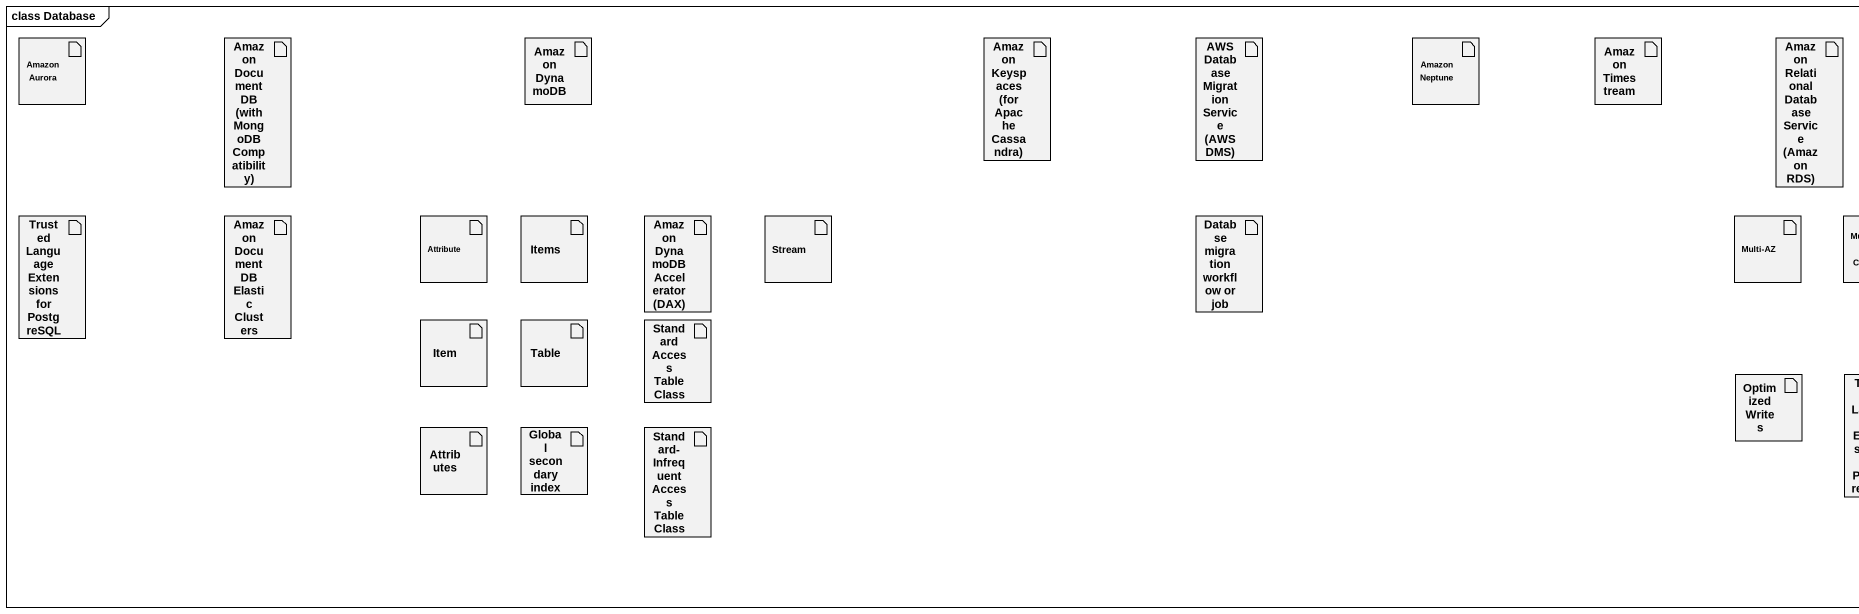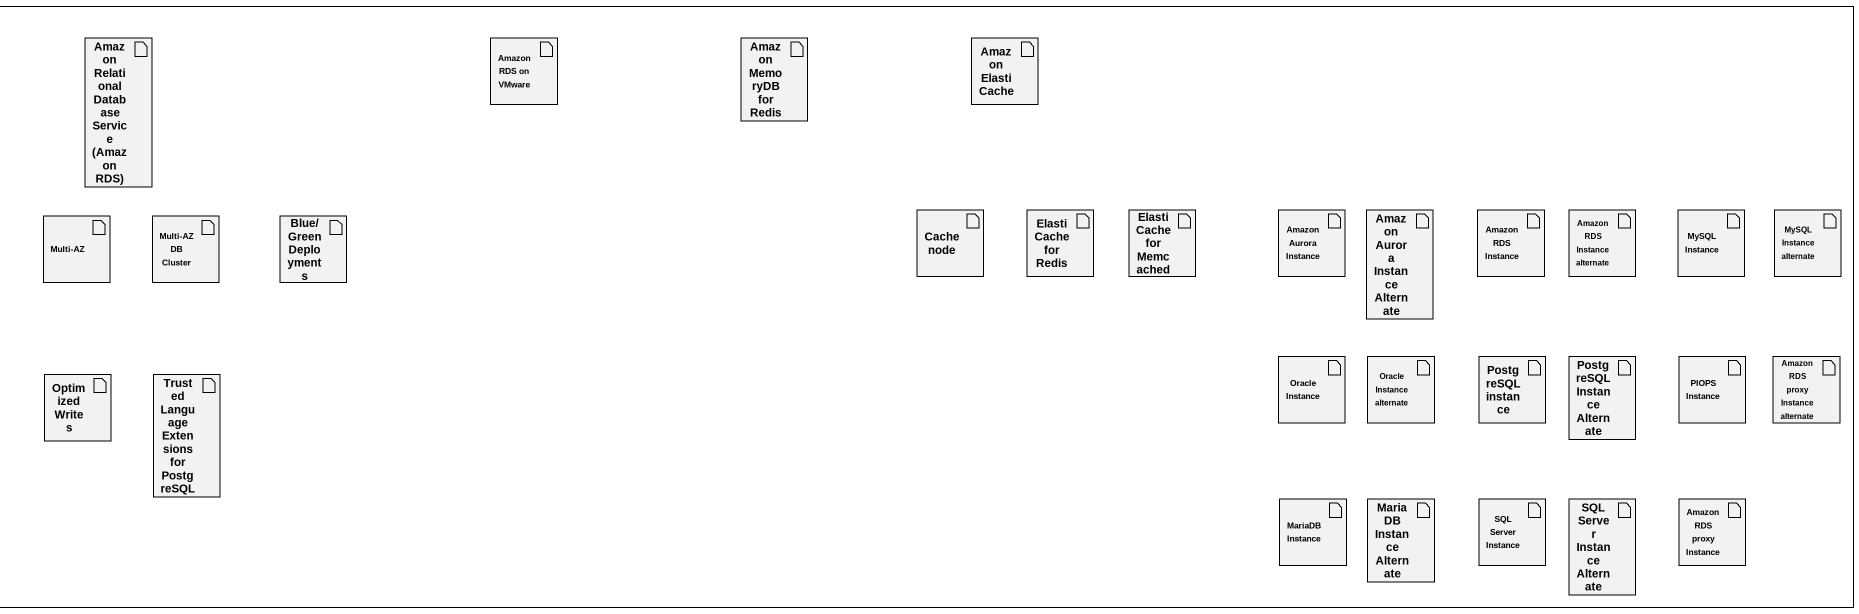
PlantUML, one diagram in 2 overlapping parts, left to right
@startuml
mainframe class Database
artifact "Amazon Aurora" as Amazon_Aurora
artifact "Amazon DocumentDB (with MongoDB Compatibility)" as Amazon_DocumentDB_with
artifact "Amazon DynamoDB" as Amazon_DynamoDB
artifact "Amazon Keyspaces (for Apache Cassandra)" as Amazon_Keyspaces_for_Apache
artifact "AWS Database Migration Service (AWS DMS)" as AWS_Database_Migration
artifact "Amazon Neptune" as Amazon_Neptune
artifact "Amazon Timestream" as Amazon_Timestream
artifact "Amazon Relational Database Service (Amazon RDS)" as Amazon_Relational_Database
artifact "Amazon RDS on VMware" as Amazon_RDS_on_VMware
artifact "Amazon MemoryDB for Redis" as Amazon_MemoryDB_for_Redis
artifact "Amazon ElastiCache" as Amazon_ElastiCache
artifact "Trusted Language Extensions for PostgreSQL" as Trusted_Language_Extensions
artifact "Amazon DocumentDB Elastic Clusters" as Amazon_DocumentDB_Elastic
artifact Attribute
artifact Items
artifact "Amazon DynamoDB Accelerator(DAX)" as Amazon_DynamoDB_Accelerator
artifact Stream
artifact "Databse migration workflow or job" as Databse_migration_workflow
artifact "Multi-AZ" as Multi_AZ
artifact "Multi-AZ DB Cluster" as Multi_AZ_DB_Cluster
artifact "Blue/Green Deployments" as Blue_Green_Deployments
artifact "Cache node" as Cache_node
artifact "ElastiCache for Redis" as ElastiCache_for_Redis
artifact "ElastiCache for Memcached" as ElastiCache_for_Memcached
artifact "Amazon Aurora Instance" as Amazon_Aurora_Instance
artifact "Amazon Aurora Instance Alternate" as Amazon_Aurora_Instance_2
artifact "Amazon RDS Instance" as Amazon_RDS_Instance
artifact "Amazon RDS Instance alternate" as Amazon_RDS_Instance_2
artifact "MySQL Instance" as MySQL_Instance
artifact "MySQL Instance alternate" as MySQL_Instance_alternate
artifact Item
artifact Table
artifact "Standard Access Table Class" as Standard_Access_Table_Class
artifact "Optimized Writes" as Optimized_Writes
artifact "Trusted Language Extensions for PostgreSQL" as Trusted_Language_Extensions_2
artifact "Oracle Instance" as Oracle_Instance
artifact "Oracle Instance alternate" as Oracle_Instance_alternate
artifact "PostgreSQL instance" as PostgreSQL_instance
artifact "PostgreSQL Instance Alternate" as PostgreSQL_Instance
artifact "PIOPS Instance" as PIOPS_Instance
artifact "Amazon RDS proxy Instance alternate" as Amazon_RDS_proxy_Instance
artifact Attributes
artifact "Global secondary index" as Global_secondary_index
artifact "Standard-Infrequent Access Table Class" as Standard_Infrequent_Access
artifact "MariaDB Instance" as MariaDB_Instance
artifact "MariaDB Instance Alternate" as MariaDB_Instance_Alternate
artifact "SQL Server Instance" as SQL_Server_Instance
artifact "SQL Server Instance Alternate" as SQL_Server_Instance_2
artifact "Amazon RDS proxy Instance" as Amazon_RDS_proxy_Instance_2
@enduml
